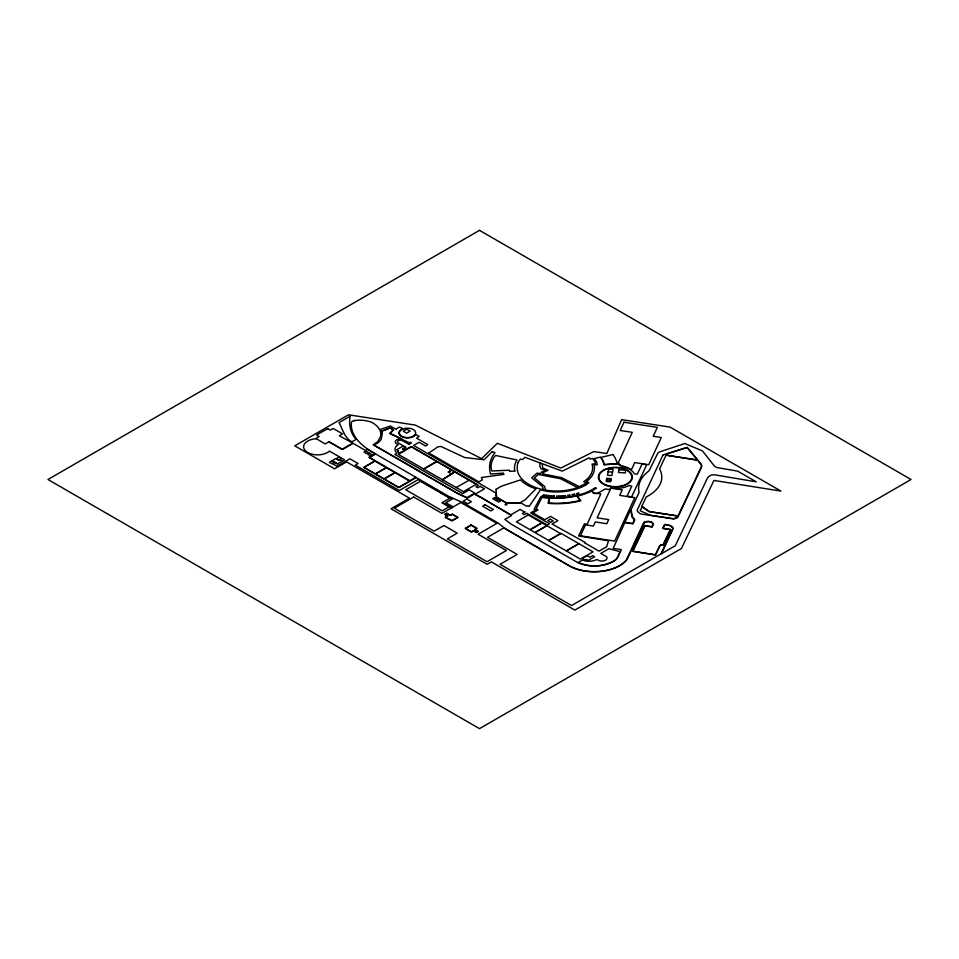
<?xml version="1.0" encoding="UTF-8"?>
<svg xmlns="http://www.w3.org/2000/svg" width="959" height="959" viewBox="0 0 959 959"><rect width="100%" height="100%" fill="white"/><g stroke="black" fill="none" stroke-linecap="round" stroke-linejoin="round"><path stroke-width="1.44" d="M542.195 463.688L542.722 467.956L548.045 470.294L543.202 472.523L542.47 473.842L561.674 477.69L579.452 486.716M540.097 462.921L539.857 466.314L541.116 468.855L545.551 470.378L541.451 472.14L540.588 473.626L537.136 473.099L532.065 477.378A2.002 1.151 0 0 0 532.449 478.469L542.614 486.681L543.238 489.474M334.607 462.238L331.982 463.748L329.393 462.262L335.686 458.606L338.947 460.488L340.133 459.805L342.267 461.039M334.715 462.406L332.533 463.665L337.017 466.254L349.915 458.798L358.079 463.521L355.309 465.115L399.304 490.505L418.112 479.656L450.131 498.141L441.943 502.696L449.136 506.843L442.243 510.823L405.765 489.761L420.593 481.202L449.879 498.117M375.017 453.811L368.855 457.371L374.981 460.907L363.737 467.393L398.74 487.604L416.146 477.558M375.532 454.11L369.647 457.503L409.877 480.735L415.762 477.33M408.918 444.437L411.543 442.926L410.188 442.135L409.097 442.758L390.061 433.372L393.562 430.004L390.421 427.726L381.286 431.214L380.603 429.392L390.325 426L396.187 429.38A9.039 5.227 0 0 1 399.567 427.091L402.948 428.709A8.583 4.951 0 0 0 399.148 431.79L398.932 433.084A8.583 4.951 0 0 0 405.585 437.724A8.583 4.951 0 0 0 415.079 435.218L415.523 434.547L419.155 436.273L416.638 438.179L427.75 444.592L425.64 446.019L419.143 442.279L413.617 445.467L495.659 492.83L496.282 497.265L505.92 502.84L520.605 502.756L526.695 506.268L527.762 505.657L529.116 506.448L540.492 489.821L546.282 491.176A41.393 23.903 0 0 0 586.177 484.81L588.958 482.677L586.369 481.55A37.425 21.601 0 0 0 594.041 464.983L597.325 464.767L596.57 461.675L594.304 458.582L600.334 457.107A37.305 21.542 0 0 1 603.894 464.779L617.464 463.76L621.995 466.637A19.336 11.16 0 0 1 633.264 472.176L634.283 473.818L637.315 474.106L642.039 464.06L646.69 464.779L631.585 496.918L627.054 496.211L631.789 486.153L629.02 485.542A19.336 11.16 0 0 1 615.079 488.407L610.595 487.927L609.804 489.629L605.261 488.934L598.488 492.842A3.584 2.074 0 0 1 593.609 492.734A3.584 2.074 0 0 1 593.429 489.917L596.438 488.191L595.359 487.64A49.748 28.722 0 0 1 550.802 497.625L541.116 496.306L534.151 509.049L535.733 509.96L530.651 512.897L549.495 523.77L547.253 525.076L526.767 513.245L524.369 514.623L522.391 513.485L524.897 511.902M448.512 472.08L451.821 470.174L476.215 484.283L463.437 491.655L423.878 469.107L436.92 461.567L451.641 470.066L448.177 472.056L451.425 473.77M454.746 471.852L442.519 479.584M454.878 471.96L442.662 479.668M456.22 487.496L469.143 480.195M480.279 486.333L477.738 487.699L475.952 486.681L478.349 485.29L411.147 446.498L404.962 450.059L403.152 449.016L405.993 447.385L398.189 442.878A2.853 1.642 0 0 1 398.369 440.661A2.853 1.642 0 0 1 402.205 440.565L409.133 444.437M353.775 420.677L356.412 420.33A21.422 12.371 0 0 1 371.073 422.068C376.623 424.609 382.126 430.028 380.543 436.669L377.642 441.763L373.195 444.784L457.899 493.693L467.465 497.997L474.345 494.017L481.166 497.445L511.579 515.546L504.854 519.418L511.423 524.297L577.09 562.214C588.119 567.488 601.892 567.308 612.801 561.794A16.111 9.302 0 0 0 617.92 557.071L621.3 549.591L613.197 548.368L624.872 522.571L632.988 523.794L634.762 519.874L632.173 516.23L631.154 509.457L639.078 492.411A49.664 28.674 0 0 1 649.075 470.821L657.994 452.804A14.769 8.535 0 0 1 661.242 451.341L684.858 443.514L702.491 450.946L714.023 465.583A8.187 4.723 0 0 0 716.924 467.548L737.747 471.169L756.207 481.826L714.371 474.765L711.254 475.101A14.325 8.271 0 0 0 707.682 477.63L675.304 545.731L661.422 553.751L673.278 528.313L670.353 525.568L665.114 524.357L662.609 528.409L670.269 529.62L662.993 544.904L660.955 544.58L659.504 546.019L655.357 554.746L632.904 551.185L645.011 525.844L652.192 526.994L653.463 524.345A5.406 3.129 0 0 0 649.579 521.528A5.406 3.129 0 0 0 643.681 522.679L626.551 559.708A35.531 20.523 0 0 1 570.209 566.194L505.932 529.092L497.661 522.739L462.19 502.264L450.37 497.182M354.962 420.498L353.655 420.701A3.956 2.278 0 0 0 351.414 422.535C349.963 436.465 363.101 446.966 374.202 453.199M608.138 471.792L612.561 472.092M606.496 479.908L610.919 480.207M577.606 487.58L560.464 478.697L538.287 474.465L534.343 477.822L544.52 486.333L545.575 490.001M480.135 486.321L484.475 488.826L475.149 494.209L510.811 514.815L520.15 509.421L524.789 512.106M442.495 502.552L451.485 507.743L453.032 506.855L445.851 502.708L452.78 498.704L367.657 449.339L365.595 450.538L353.068 443.298L342.303 449.519L329.009 441.847M332.126 460.668L337.52 463.772M332.006 460.752L337.412 463.964L344.557 459.841L329.416 451.09L328.505 451.869A14.013 8.092 0 0 1 305.286 450.634A14.013 8.092 0 0 1 316.146 438.731M496.007 489.354L496.63 497.194L506.064 502.636L519.658 503.007L524.957 499.951L535.997 488.814A38.168 22.045 0 0 1 520.533 479.884L501.569 486.141L496.007 489.354M350.167 416.194C348.608 424.429 350.323 433.168 356.137 439.402L351.905 441.847C344.509 438.131 342.687 429.32 339.09 422.595L350.167 416.194M672.942 528.349L660.991 553.906L571.54 605.549L500.071 564.288L517.141 554.422L487.532 537.328L503.835 527.918L569.982 566.337A35.879 20.714 0 0 0 626.862 559.78L644.652 522.355A5.071 2.925 0 0 1 652.947 523.77L651.952 526.743L644.784 525.604L632.484 551.329L655.596 554.985L659.744 546.258L661.195 544.832L663.232 545.156L670.689 529.476L663.017 528.265L664.191 525.34L665.258 524.561L668.938 525.268L671.851 526.707L672.942 528.349M554.338 495.971L554.158 497.23L551.137 497.098L551.533 495.839L554.338 495.971M517.98 462.634C512.837 479.572 533.707 488.778 547.301 490.385A39.81 22.992 0 0 0 577.402 487.663L586.692 482.952L583.695 481.694A36.358 20.99 0 0 0 592.027 464.108L595.479 463.796L594.88 461.567L592.458 458.414L590.193 459.097L589.078 457.839L562.322 471.145L524.837 457.263L522.679 459.541L520.389 459.037L517.98 462.634M382.365 433.012L381.083 439.618L378.373 442.555L374.01 445.072L458.114 493.621L466.961 497.661L474.825 493.13L469.227 489.893L462.765 493.621L394.904 454.446L397.002 453.235A11.868 6.845 0 0 1 398.141 444.724L396.223 443.621A5.095 2.949 0 0 1 396.031 440.325A5.095 2.949 0 0 1 401.246 438.994L401.893 438.982L389.63 433.408L393.142 430.016L390.337 427.978L381.838 431.214L382.365 433.012M606.807 478.373L606.184 481.442L610.607 481.742L611.231 478.673L606.807 478.373M608.677 469.119L607.431 475.256L611.854 475.556L613.101 469.407L608.677 469.119M618.951 469.802L618.411 472.475L625.232 472.943L625.771 470.27L618.951 469.802M549.111 498.224L548.057 503.331A58.559 33.805 0 0 0 580.866 500.766L577.426 496.175L578.361 495.947A54.243 31.323 0 0 0 592.338 490.696A3.776 2.182 0 0 0 593.477 493.07A3.776 2.182 0 0 0 597.721 493.322L600.802 493.933L587.184 524.285L584.379 523.842L578.613 535.913L608.521 540.804L606.627 546.75L599.003 551.149L584.487 542.77L585.146 542.398L552.06 524.046L557.946 520.653L550.538 516.374L544.76 519.718L532.928 512.885L538.047 509.936L536.129 508.821L541.955 497.373A28.482 16.447 0 0 0 549.111 498.224M549.735 497.853L548.68 502.995A61.796 35.675 0 0 0 579.943 500.514L576.659 495.863A51.091 29.501 0 0 1 549.735 497.853M550.526 495.755L550.13 497.002L546.894 496.654L547.505 495.431L550.526 495.755M621.636 419.658L606.819 453.523L593.789 451.617L560.775 468.052L497.361 443.274L481.634 458.666L415.343 425.089L348.501 414.803L294.761 445.827L334.571 468.807L346.583 461.866L409.469 498.165L391.044 508.809L487.16 564.3L491.356 561.878L574.837 610.08L681.441 548.524L713.928 480.435L780.926 491.092L670.125 427.115L621.636 419.658M630.65 509.661L624.968 522.379L632.748 523.554L634.438 519.826L632.065 517.177L630.65 509.661M620.017 551.665L617.584 557.023A15.776 9.111 0 0 1 612.573 561.638C602.096 566.961 588.898 567.26 578.205 562.453L582.305 560.092A11.94 6.893 0 0 0 596.882 559.541L599.459 560.703A5.167 2.985 0 0 0 605.513 560.176A5.167 2.985 0 0 0 606.436 556.676L600.778 553.415L608.953 548.692L620.017 551.665M623.973 422.236L620.185 430.483L632.257 432.329L618.183 463.065L621.204 465.63A27.415 15.823 0 0 1 630.818 469.359L631.801 469.011L634.762 462.586L648.728 464.731L661.29 437.496L653.223 436.261L657.323 427.366L623.973 422.236M585.517 524.861L580.447 535.805L614.671 541.092L634.786 497.709L619.718 495.383L622.259 489.893L610.907 488.143L597.145 517.824L608.701 519.61L606.795 523.722L595.299 521.948L593.381 526.071L585.517 524.861M663.041 454.914L637.112 510.332A10.693 6.174 0 0 0 640.912 514L673.278 518.891L677.653 517.596L701.437 467.345A8.679 5.011 0 0 0 700.669 463.605L687.219 447.35L663.041 454.914M666.061 455.261L659.552 468.951A45.744 26.408 0 0 1 646.246 496.942L641.835 506.232L649.243 511.531L678.109 515.882L701.113 467.297A8.343 4.819 0 0 0 700.37 463.7L697.649 460.212L666.061 455.261M666.673 453.955L666.145 455.081L697.469 459.972L687.147 447.553L666.673 453.955M677.977 516.158L675.675 518.459L673.29 518.687L650.106 515.187L640.18 510.751L642.098 506.748L649.111 511.638L677.977 516.158M546.63 495.347L546.019 496.558L542.674 496.007L543.417 494.808L546.63 495.347M492.207 451.713L484.139 459.733L464.755 457.551L440.936 446.462L437.496 446.93A71.877 41.489 0 0 1 428.637 452.852L478.865 481.85L482.437 479.776L481.298 477.534L503.931 474.381L503.379 473.099L490.457 474.07L490.301 473.422A80.376 46.404 0 0 1 489.581 466.889A61.172 35.315 0 0 1 495.024 452.624L492.207 451.713M479.5 230.352L47.95 479.5L479.5 728.648L911.05 479.5L479.5 230.352M327.666 428.637L316.554 435.05L319.167 436.561L315.895 438.443L325.281 443.993L329.033 441.679L342.195 449.28L352.804 443.154L339.27 435.77L342.543 433.876L333.169 428.469L330.28 430.147L327.666 428.637M338.875 457.143L336.285 458.63L338.875 460.116L341.452 458.63L338.875 457.143M365.906 451.066L364.048 452.145L366.578 453.595L368.424 452.528L365.906 451.066M406.76 429.152L403.248 431.178L406.628 433.132L410.14 431.106L406.76 429.152M369.575 453.187L367.729 454.254L370.246 455.717L372.104 454.65L369.575 453.187M374.945 461.075L364.084 467.345L375.317 473.83L386.177 467.56L374.945 461.075M403.128 446.055L396.642 449.795L398.56 450.91L397.757 451.365A16.375 9.446 0 0 0 399.22 453.104L404.938 450.286L402.636 448.956L405.393 447.362L403.128 446.055M411.351 446.798L398.297 454.338L423.602 468.939L436.657 461.411L411.351 446.798M386.453 467.716L375.592 473.986L383.936 478.805L394.796 472.535L386.453 467.716M395.156 472.751L384.295 479.009L398.812 487.388L409.661 481.13L395.156 472.751M413.689 497.014L394.329 508.198L434.127 531.178L443.933 525.508L457.227 533.18L447.421 538.85L487.04 561.722L506.388 550.538L478.121 534.223L496.906 523.374L460.788 502.516L442.003 513.365L413.689 497.014M466.841 499.064L463.281 501.113L467.86 503.751L471.408 501.701L466.841 499.064M446.834 513.257L444.796 514.444L447.469 515.978L445.096 517.345L452.049 520.857L458.054 517.404L452.276 514.06L450.251 515.235L446.834 513.257M446.834 513.544L445.288 514.444L447.949 515.978L445.587 517.345L452.049 520.581L457.563 517.404L452.276 514.348L450.251 515.51L446.834 513.544M494.64 497.577L492.782 498.644L495.312 500.107L497.158 499.04L494.64 497.577M485.098 504.734L482.581 506.184L490.804 510.943L493.334 509.481L485.098 504.734M498.021 499.531L496.163 500.598L498.692 502.06L500.55 500.994L498.021 499.531M506.04 504.158L505.021 504.758L506.999 504.722L506.04 504.158M471.157 524.969L465.163 528.433L471.54 532.113L473.53 530.962L476.359 532.605L478.337 531.466L474.981 529.536L477.031 528.349L471.157 524.969M471.157 525.244L465.642 528.433L471.54 531.837L473.53 530.687L476.359 532.329L477.846 531.466L474.501 529.536L476.551 528.349L471.157 525.244M528.289 514.947L516.386 521.828L529.955 529.656L541.859 522.787L528.289 514.947M542.123 522.931L530.219 529.812L534.87 532.497L546.774 525.616L542.123 522.931M550.238 519.203L547.733 520.653L550.754 522.391L553.259 520.953L550.238 519.203M546.978 525.736L535.062 532.605L548.608 540.432L560.512 533.552L546.978 525.736M561.111 533.396L548.524 540.66L566.194 550.874L578.792 543.597L561.111 533.396M578.996 543.717L566.385 550.993L580.435 559.109L593.058 551.833L578.996 543.717M587.064 555.561L582.808 558.018L583.599 558.474L582.592 559.061A6.138 3.548 0 0 0 585.206 559.96L586.309 559.325L588.215 560.428L594.604 556.735L592.71 555.645L589.953 557.227L587.064 555.561M574.369 494.185L571.948 494.664L572.631 495.863L575.268 495.335L574.369 494.185M578.421 493.13L576.395 493.657L577.294 494.808L579.416 494.269L578.421 493.13M612.981 454.53L600.993 457.395A46.248 26.708 0 0 1 604.338 464.552L617.224 463.617A65.116 37.593 0 0 0 612.981 454.53M569.73 495.084L567.452 495.371L567.932 496.606L570.317 496.306L569.73 495.084M514.815 471.025L509.637 471.372A14.601 8.427 0 0 1 509.361 470.198L491.811 470.977A43.407 25.054 0 0 1 495.515 455.453L517.057 459.996A37.952 21.913 0 0 0 514.815 471.025M565.175 495.671L556.652 496.031L556.699 497.301L565.546 496.918L565.175 495.671M401.893 436.381A8.235 4.759 0 0 0 415.535 433.971A8.235 4.759 0 0 0 405.094 428.361A8.235 4.759 0 0 0 401.893 436.381M605.201 485.014A16.998 9.818 0 0 0 632.221 478.277A16.998 9.818 0 0 0 608.605 468.136A16.998 9.818 0 0 0 605.201 485.014M605.513 484.763A16.459 9.506 0 0 0 631.693 478.241A16.459 9.506 0 0 0 608.809 468.412A16.459 9.506 0 0 0 605.513 484.763"/></g></svg>
